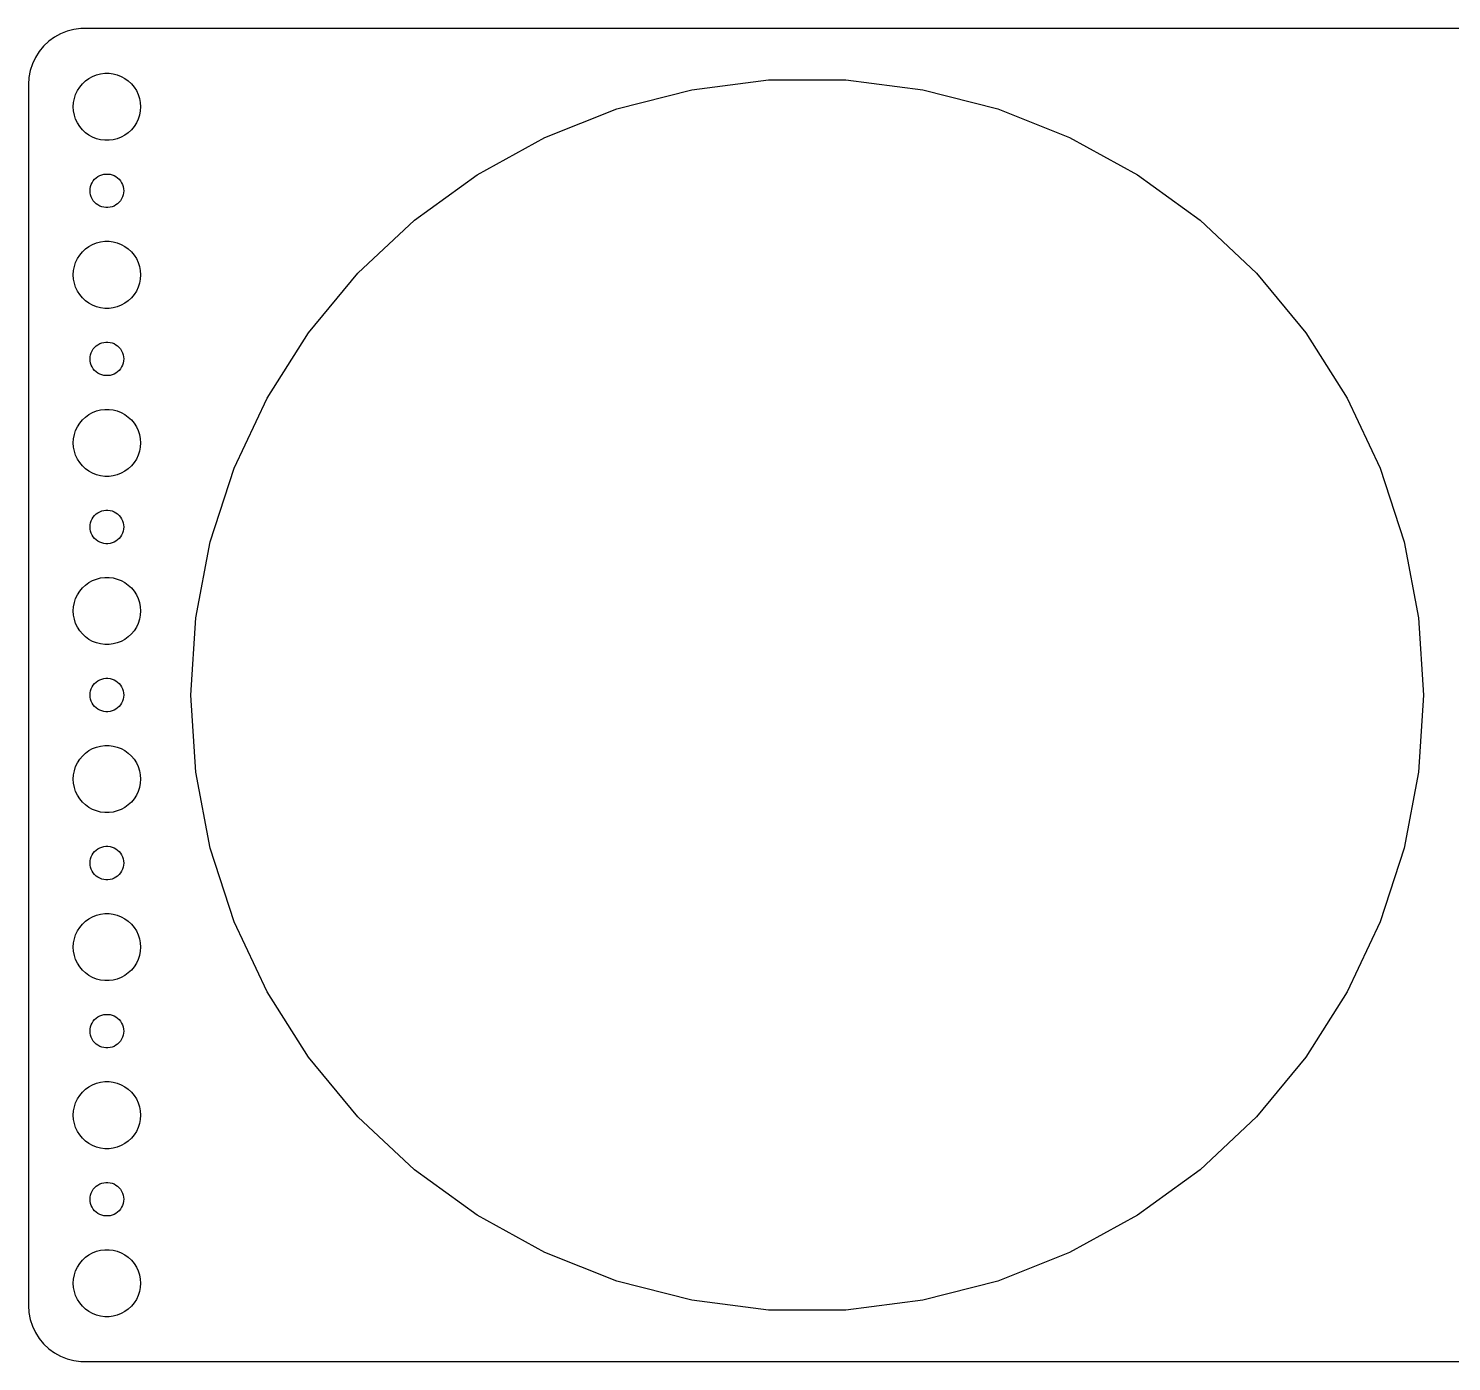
# Model space of a CAD drawing. Header units: metres. Extents: x -127 to 127, y -59 to 59.
# Drawn here: x -127 to 0, y -59.5 to 59.5 of the extents above; entities that cross this region are included whole.
import ezdxf

# ---------------------------------------------------------------- set-up
doc = ezdxf.new("R2010")
doc.units = ezdxf.units.M

msp = doc.modelspace()

# ---------------------------------------------------------------- linework, layer by layer
for p, q in [((-124.679, 58.7216), (-125.187, 58.3526)), ((-124.129, 59.0241), (-124.679, 58.7216)), ((-123.545, 59.2553), (-124.129, 59.0241)), ((-122.937, 59.4114), (-123.545, 59.2553)), ((-122.314, 59.4901), (-122.937, 59.4114)), ((122.314, 59.4901), (-122.314, 59.4901)), ((-126.045, 57.4389), (-126.382, 56.9088)), ((-125.645, 57.9227), (-126.045, 57.4389)), ((-125.187, 58.3526), (-125.645, 57.9227)), ((-126.649, 56.3406), (-126.843, 55.7434)), ((-126.382, 56.9088), (-126.649, 56.3406)), ((-126.961, 55.1267), (-127, 54.5)), ((-126.843, 55.7434), (-126.961, 55.1267)), ((-122.187, 54.5536), (-121.912, 54.8115)), ((-121.912, 54.8115), (-121.607, 55.033)), ((-121.607, 55.033), (-121.277, 55.2145)), ((-121.277, 55.2145), (-120.927, 55.3532)), ((-120.927, 55.3532), (-120.562, 55.4469)), ((-120.562, 55.4469), (-120.188, 55.4941)), ((-120.188, 55.4941), (-119.812, 55.4941)), ((-119.812, 55.4941), (-119.438, 55.4469)), ((-119.438, 55.4469), (-119.073, 55.3532)), ((-119.073, 55.3532), (-118.723, 55.2145)), ((-118.723, 55.2145), (-118.393, 55.033)), ((-118.393, 55.033), (-118.088, 54.8115)), ((-118.088, 54.8115), (-117.813, 54.5536)), ((-67.806, 54.0258), (-60.9535, 54.8915)), ((-60.9535, 54.8915), (-54.0465, 54.8915)), ((-54.0465, 54.8915), (-47.194, 54.0258)), ((-127, 54.5), (-127, -54.5)), ((-122.906, 53.2461), (-122.789, 53.6044)), ((-122.789, 53.6044), (-122.629, 53.9453)), ((-122.629, 53.9453), (-122.427, 54.2634)), ((-122.427, 54.2634), (-122.187, 54.5536)), ((-117.813, 54.5536), (-117.573, 54.2634)), ((-117.573, 54.2634), (-117.371, 53.9453)), ((-117.371, 53.9453), (-117.211, 53.6044)), ((-117.211, 53.6044), (-117.094, 53.2461)), ((-74.4959, 52.3081), (-67.806, 54.0258)), ((-47.194, 54.0258), (-40.5041, 52.3081)), ((-123, 52.5), (-122.976, 52.876)), ((-122.976, 52.124), (-123, 52.5)), ((-122.976, 52.876), (-122.906, 53.2461)), ((-122.906, 51.7539), (-122.976, 52.124)), ((-117.094, 53.2461), (-117.024, 52.876)), ((-117.024, 52.124), (-117.094, 51.7539)), ((-117.024, 52.876), (-117, 52.5)), ((-117, 52.5), (-117.024, 52.124)), ((-80.9179, 49.7655), (-74.4959, 52.3081)), ((-40.5041, 52.3081), (-34.0821, 49.7655)), ((-122.789, 51.3956), (-122.906, 51.7539)), ((-122.629, 51.0547), (-122.789, 51.3956)), ((-122.427, 50.7366), (-122.629, 51.0547)), ((-117.371, 51.0547), (-117.573, 50.7366)), ((-117.211, 51.3956), (-117.371, 51.0547)), ((-117.094, 51.7539), (-117.211, 51.3956)), ((-122.187, 50.4464), (-122.427, 50.7366)), ((-121.912, 50.1885), (-122.187, 50.4464)), ((-121.607, 49.967), (-121.912, 50.1885)), ((-121.277, 49.7855), (-121.607, 49.967)), ((-120.927, 49.6468), (-121.277, 49.7855)), ((-120.562, 49.5531), (-120.927, 49.6468)), ((-120.188, 49.5059), (-120.562, 49.5531)), ((-119.438, 49.5531), (-119.812, 49.5059)), ((-119.073, 49.6468), (-119.438, 49.5531)), ((-118.723, 49.7855), (-119.073, 49.6468)), ((-118.393, 49.967), (-118.723, 49.7855)), ((-118.088, 50.1885), (-118.393, 49.967)), ((-117.813, 50.4464), (-118.088, 50.1885)), ((-117.573, 50.7366), (-117.813, 50.4464)), ((-86.9705, 46.438), (-80.9179, 49.7655)), ((-34.0821, 49.7655), (-28.0295, 46.438)), ((-119.812, 49.5059), (-120.188, 49.5059)), ((-121.395, 45.5522), (-121.314, 45.7226)), ((-121.314, 45.7226), (-121.214, 45.8817)), ((-121.214, 45.8817), (-121.093, 46.0268)), ((-121.093, 46.0268), (-120.956, 46.1558)), ((-120.956, 46.1558), (-120.804, 46.2665)), ((-120.804, 46.2665), (-120.639, 46.3572)), ((-120.639, 46.3572), (-120.464, 46.4266)), ((-120.464, 46.4266), (-120.281, 46.4734)), ((-120.281, 46.4734), (-120.094, 46.497)), ((-120.094, 46.497), (-119.906, 46.497)), ((-119.906, 46.497), (-119.719, 46.4734)), ((-119.719, 46.4734), (-119.536, 46.4266)), ((-119.536, 46.4266), (-119.361, 46.3572)), ((-119.361, 46.3572), (-119.196, 46.2665)), ((-119.196, 46.2665), (-119.044, 46.1558)), ((-119.044, 46.1558), (-118.907, 46.0268)), ((-118.907, 46.0268), (-118.786, 45.8817)), ((-118.786, 45.8817), (-118.686, 45.7226)), ((-118.686, 45.7226), (-118.605, 45.5522)), ((-92.5583, 42.3782), (-86.9705, 46.438)), ((-28.0295, 46.438), (-22.4417, 42.3782)), ((-121.5, 45), (-121.488, 45.188)), ((-121.488, 44.812), (-121.5, 45)), ((-121.488, 45.188), (-121.453, 45.373)), ((-121.453, 44.627), (-121.488, 44.812)), ((-121.453, 45.373), (-121.395, 45.5522)), ((-121.395, 44.4478), (-121.453, 44.627)), ((-118.605, 45.5522), (-118.547, 45.373)), ((-118.547, 44.627), (-118.605, 44.4478)), ((-118.547, 45.373), (-118.512, 45.188)), ((-118.512, 44.812), (-118.547, 44.627)), ((-118.512, 45.188), (-118.5, 45)), ((-118.5, 45), (-118.512, 44.812)), ((-121.314, 44.2774), (-121.395, 44.4478)), ((-121.214, 44.1183), (-121.314, 44.2774)), ((-121.093, 43.9732), (-121.214, 44.1183)), ((-120.956, 43.8442), (-121.093, 43.9732)), ((-120.804, 43.7335), (-120.956, 43.8442)), ((-120.639, 43.6428), (-120.804, 43.7335)), ((-120.464, 43.5734), (-120.639, 43.6428)), ((-120.281, 43.5266), (-120.464, 43.5734)), ((-120.094, 43.503), (-120.281, 43.5266)), ((-119.906, 43.503), (-120.094, 43.503)), ((-119.719, 43.5266), (-119.906, 43.503)), ((-119.536, 43.5734), (-119.719, 43.5266)), ((-119.361, 43.6428), (-119.536, 43.5734)), ((-119.196, 43.7335), (-119.361, 43.6428)), ((-119.044, 43.8442), (-119.196, 43.7335)), ((-118.907, 43.9732), (-119.044, 43.8442)), ((-118.786, 44.1183), (-118.907, 43.9732)), ((-118.686, 44.2774), (-118.786, 44.1183)), ((-118.605, 44.4478), (-118.686, 44.2774)), ((-97.5933, 37.6501), (-92.5583, 42.3782)), ((-22.4417, 42.3782), (-17.4067, 37.6501)), ((-122.427, 39.2634), (-122.187, 39.5536)), ((-122.187, 39.5536), (-121.912, 39.8115)), ((-121.912, 39.8115), (-121.607, 40.033)), ((-121.607, 40.033), (-121.277, 40.2145)), ((-121.277, 40.2145), (-120.927, 40.3532)), ((-120.927, 40.3532), (-120.562, 40.4469)), ((-120.562, 40.4469), (-120.188, 40.4941)), ((-120.188, 40.4941), (-119.812, 40.4941)), ((-119.812, 40.4941), (-119.438, 40.4469)), ((-119.438, 40.4469), (-119.073, 40.3532)), ((-119.073, 40.3532), (-118.723, 40.2145)), ((-118.723, 40.2145), (-118.393, 40.033)), ((-118.393, 40.033), (-118.088, 39.8115)), ((-118.088, 39.8115), (-117.813, 39.5536)), ((-117.813, 39.5536), (-117.573, 39.2634)), ((-122.976, 37.876), (-122.906, 38.2461)), ((-122.906, 38.2461), (-122.789, 38.6044)), ((-122.789, 38.6044), (-122.629, 38.9453)), ((-122.629, 38.9453), (-122.427, 39.2634)), ((-117.573, 39.2634), (-117.371, 38.9453)), ((-117.371, 38.9453), (-117.211, 38.6044)), ((-117.211, 38.6044), (-117.094, 38.2461)), ((-117.094, 38.2461), (-117.024, 37.876)), ((-123, 37.5), (-122.976, 37.876)), ((-122.976, 37.124), (-123, 37.5)), ((-122.906, 36.7539), (-122.976, 37.124)), ((-117.024, 37.124), (-117.094, 36.7539)), ((-117.024, 37.876), (-117, 37.5)), ((-117, 37.5), (-117.024, 37.124)), ((-101.996, 32.3282), (-97.5933, 37.6501)), ((-17.4067, 37.6501), (-13.0041, 32.3282)), ((-122.789, 36.3956), (-122.906, 36.7539)), ((-122.629, 36.0547), (-122.789, 36.3956)), ((-122.427, 35.7366), (-122.629, 36.0547)), ((-122.187, 35.4464), (-122.427, 35.7366)), ((-117.573, 35.7366), (-117.813, 35.4464)), ((-117.371, 36.0547), (-117.573, 35.7366)), ((-117.211, 36.3956), (-117.371, 36.0547)), ((-117.094, 36.7539), (-117.211, 36.3956)), ((-121.912, 35.1885), (-122.187, 35.4464)), ((-121.607, 34.967), (-121.912, 35.1885)), ((-121.277, 34.7855), (-121.607, 34.967)), ((-120.927, 34.6468), (-121.277, 34.7855)), ((-120.562, 34.5531), (-120.927, 34.6468)), ((-120.188, 34.5059), (-120.562, 34.5531)), ((-119.812, 34.5059), (-120.188, 34.5059)), ((-119.438, 34.5531), (-119.812, 34.5059)), ((-119.073, 34.6468), (-119.438, 34.5531)), ((-118.723, 34.7855), (-119.073, 34.6468)), ((-118.393, 34.967), (-118.723, 34.7855)), ((-118.088, 35.1885), (-118.393, 34.967)), ((-117.813, 35.4464), (-118.088, 35.1885)), ((-105.697, 26.4964), (-101.996, 32.3282)), ((-13.0041, 32.3282), (-9.30313, 26.4964)), ((-121.453, 30.373), (-121.395, 30.5522)), ((-121.395, 30.5522), (-121.314, 30.7226)), ((-121.314, 30.7226), (-121.214, 30.8817)), ((-121.214, 30.8817), (-121.093, 31.0268)), ((-121.093, 31.0268), (-120.956, 31.1558)), ((-120.956, 31.1558), (-120.804, 31.2665)), ((-120.804, 31.2665), (-120.639, 31.3572)), ((-120.639, 31.3572), (-120.464, 31.4266)), ((-120.464, 31.4266), (-120.281, 31.4734)), ((-120.281, 31.4734), (-120.094, 31.497)), ((-120.094, 31.497), (-119.906, 31.497)), ((-119.906, 31.497), (-119.719, 31.4734)), ((-119.719, 31.4734), (-119.536, 31.4266)), ((-119.536, 31.4266), (-119.361, 31.3572)), ((-119.361, 31.3572), (-119.196, 31.2665)), ((-119.196, 31.2665), (-119.044, 31.1558)), ((-119.044, 31.1558), (-118.907, 31.0268)), ((-118.907, 31.0268), (-118.786, 30.8817)), ((-118.786, 30.8817), (-118.686, 30.7226)), ((-118.686, 30.7226), (-118.605, 30.5522)), ((-118.605, 30.5522), (-118.547, 30.373)), ((-121.5, 30), (-121.488, 30.188)), ((-121.488, 29.812), (-121.5, 30)), ((-121.488, 30.188), (-121.453, 30.373)), ((-121.453, 29.627), (-121.488, 29.812)), ((-121.395, 29.4478), (-121.453, 29.627)), ((-121.314, 29.2774), (-121.395, 29.4478)), ((-121.214, 29.1183), (-121.314, 29.2774)), ((-118.686, 29.2774), (-118.786, 29.1183)), ((-118.605, 29.4478), (-118.686, 29.2774)), ((-118.547, 29.627), (-118.605, 29.4478)), ((-118.547, 30.373), (-118.512, 30.188)), ((-118.512, 29.812), (-118.547, 29.627)), ((-118.512, 30.188), (-118.5, 30)), ((-118.5, 30), (-118.512, 29.812)), ((-121.093, 28.9732), (-121.214, 29.1183)), ((-120.956, 28.8442), (-121.093, 28.9732)), ((-120.804, 28.7335), (-120.956, 28.8442)), ((-120.639, 28.6427), (-120.804, 28.7335)), ((-120.464, 28.5734), (-120.639, 28.6427)), ((-120.281, 28.5266), (-120.464, 28.5734)), ((-120.094, 28.503), (-120.281, 28.5266)), ((-119.906, 28.503), (-120.094, 28.503)), ((-119.719, 28.5266), (-119.906, 28.503)), ((-119.536, 28.5734), (-119.719, 28.5266)), ((-119.361, 28.6427), (-119.536, 28.5734)), ((-119.196, 28.7335), (-119.361, 28.6427)), ((-119.044, 28.8442), (-119.196, 28.7335)), ((-118.907, 28.9732), (-119.044, 28.8442)), ((-118.786, 29.1183), (-118.907, 28.9732)), ((-120.927, 25.3532), (-120.562, 25.4469)), ((-120.562, 25.4469), (-120.188, 25.4941)), ((-120.188, 25.4941), (-119.812, 25.4941)), ((-119.812, 25.4941), (-119.438, 25.4469)), ((-119.438, 25.4469), (-119.073, 25.3532)), ((-108.638, 20.2468), (-105.697, 26.4964)), ((-9.30313, 26.4964), (-6.36229, 20.2468)), ((-122.629, 23.9453), (-122.427, 24.2634)), ((-122.427, 24.2634), (-122.187, 24.5536)), ((-122.187, 24.5536), (-121.912, 24.8115)), ((-121.912, 24.8115), (-121.607, 25.033)), ((-121.607, 25.033), (-121.277, 25.2145)), ((-121.277, 25.2145), (-120.927, 25.3532)), ((-119.073, 25.3532), (-118.723, 25.2145)), ((-118.723, 25.2145), (-118.393, 25.033)), ((-118.393, 25.033), (-118.088, 24.8115)), ((-118.088, 24.8115), (-117.813, 24.5536)), ((-117.813, 24.5536), (-117.573, 24.2634)), ((-117.573, 24.2634), (-117.371, 23.9453)), ((-123, 22.5), (-122.976, 22.876)), ((-122.976, 22.876), (-122.906, 23.2461)), ((-122.906, 23.2461), (-122.789, 23.6044)), ((-122.789, 23.6044), (-122.629, 23.9453)), ((-117.371, 23.9453), (-117.211, 23.6044)), ((-117.211, 23.6044), (-117.094, 23.2461)), ((-117.094, 23.2461), (-117.024, 22.876)), ((-117.024, 22.876), (-117, 22.5)), ((-122.976, 22.124), (-123, 22.5)), ((-122.906, 21.7539), (-122.976, 22.124)), ((-122.789, 21.3956), (-122.906, 21.7539)), ((-117.094, 21.7539), (-117.211, 21.3956)), ((-117.024, 22.124), (-117.094, 21.7539)), ((-117, 22.5), (-117.024, 22.124)), ((-122.629, 21.0547), (-122.789, 21.3956)), ((-122.427, 20.7366), (-122.629, 21.0547)), ((-122.187, 20.4464), (-122.427, 20.7366)), ((-121.912, 20.1884), (-122.187, 20.4464)), ((-117.813, 20.4464), (-118.088, 20.1884)), ((-117.573, 20.7366), (-117.813, 20.4464)), ((-117.371, 21.0547), (-117.573, 20.7366)), ((-117.211, 21.3956), (-117.371, 21.0547)), ((-121.607, 19.967), (-121.912, 20.1884)), ((-121.277, 19.7855), (-121.607, 19.967)), ((-120.927, 19.6468), (-121.277, 19.7855)), ((-120.562, 19.5531), (-120.927, 19.6468)), ((-120.188, 19.5059), (-120.562, 19.5531)), ((-119.812, 19.5059), (-120.188, 19.5059)), ((-119.438, 19.5531), (-119.812, 19.5059)), ((-119.073, 19.6468), (-119.438, 19.5531)), ((-118.723, 19.7855), (-119.073, 19.6468)), ((-118.393, 19.967), (-118.723, 19.7855)), ((-118.088, 20.1884), (-118.393, 19.967)), ((-110.772, 13.6779), (-108.638, 20.2468)), ((-6.36229, 20.2468), (-4.22792, 13.6779)), ((-121.488, 15.188), (-121.453, 15.373)), ((-121.453, 15.373), (-121.395, 15.5522)), ((-121.395, 15.5522), (-121.314, 15.7226)), ((-121.314, 15.7226), (-121.214, 15.8817)), ((-121.214, 15.8817), (-121.093, 16.0268)), ((-121.093, 16.0268), (-120.956, 16.1558)), ((-120.956, 16.1558), (-120.804, 16.2665)), ((-120.804, 16.2665), (-120.639, 16.3572)), ((-120.639, 16.3572), (-120.464, 16.4266)), ((-120.464, 16.4266), (-120.281, 16.4734)), ((-120.281, 16.4734), (-120.094, 16.497)), ((-120.094, 16.497), (-119.906, 16.497)), ((-119.906, 16.497), (-119.719, 16.4734)), ((-119.719, 16.4734), (-119.536, 16.4266)), ((-119.536, 16.4266), (-119.361, 16.3572)), ((-119.361, 16.3572), (-119.196, 16.2665)), ((-119.196, 16.2665), (-119.044, 16.1558)), ((-119.044, 16.1558), (-118.907, 16.0268)), ((-118.907, 16.0268), (-118.786, 15.8817)), ((-118.786, 15.8817), (-118.686, 15.7226)), ((-118.686, 15.7226), (-118.605, 15.5522)), ((-118.605, 15.5522), (-118.547, 15.373)), ((-118.547, 15.373), (-118.512, 15.188)), ((-121.5, 15), (-121.488, 15.188)), ((-121.488, 14.812), (-121.5, 15)), ((-121.453, 14.627), (-121.488, 14.812)), ((-121.395, 14.4478), (-121.453, 14.627)), ((-121.314, 14.2774), (-121.395, 14.4478)), ((-121.214, 14.1183), (-121.314, 14.2774)), ((-121.093, 13.9732), (-121.214, 14.1183)), ((-120.956, 13.8442), (-121.093, 13.9732)), ((-118.907, 13.9732), (-119.044, 13.8442)), ((-118.786, 14.1183), (-118.907, 13.9732)), ((-118.686, 14.2774), (-118.786, 14.1183)), ((-118.605, 14.4478), (-118.686, 14.2774)), ((-118.547, 14.627), (-118.605, 14.4478)), ((-118.512, 14.812), (-118.547, 14.627)), ((-118.512, 15.188), (-118.5, 15)), ((-118.5, 15), (-118.512, 14.812)), ((-120.804, 13.7335), (-120.956, 13.8442)), ((-120.639, 13.6427), (-120.804, 13.7335)), ((-120.464, 13.5734), (-120.639, 13.6427)), ((-120.281, 13.5266), (-120.464, 13.5734)), ((-120.094, 13.5029), (-120.281, 13.5266)), ((-119.906, 13.5029), (-120.094, 13.5029)), ((-119.719, 13.5266), (-119.906, 13.5029)), ((-119.536, 13.5734), (-119.719, 13.5266)), ((-119.361, 13.6427), (-119.536, 13.5734)), ((-119.196, 13.7335), (-119.361, 13.6427)), ((-119.044, 13.8442), (-119.196, 13.7335)), ((-112.066, 6.89333), (-110.772, 13.6779)), ((-4.22792, 13.6779), (-2.93369, 6.89333)), ((-121.607, 10.033), (-121.277, 10.2145)), ((-121.277, 10.2145), (-120.927, 10.3532)), ((-120.927, 10.3532), (-120.562, 10.4469)), ((-120.562, 10.4469), (-120.188, 10.4941)), ((-120.188, 10.4941), (-119.812, 10.4941)), ((-119.812, 10.4941), (-119.438, 10.4469)), ((-119.438, 10.4469), (-119.073, 10.3532)), ((-119.073, 10.3532), (-118.723, 10.2145)), ((-118.723, 10.2145), (-118.393, 10.033)), ((-122.789, 8.60437), (-122.629, 8.94525)), ((-122.629, 8.94525), (-122.427, 9.26335)), ((-122.427, 9.26335), (-122.187, 9.55363)), ((-122.187, 9.55363), (-121.912, 9.81154)), ((-121.912, 9.81154), (-121.607, 10.033)), ((-118.393, 10.033), (-118.088, 9.81154)), ((-118.088, 9.81154), (-117.813, 9.55363)), ((-117.813, 9.55363), (-117.573, 9.26335)), ((-117.573, 9.26335), (-117.371, 8.94525)), ((-117.371, 8.94525), (-117.211, 8.60437)), ((-123, 7.5), (-122.976, 7.87599)), ((-122.976, 7.87599), (-122.906, 8.24606)), ((-122.906, 8.24606), (-122.789, 8.60437)), ((-117.211, 8.60437), (-117.094, 8.24606)), ((-117.094, 8.24606), (-117.024, 7.87599)), ((-117.024, 7.87599), (-117, 7.5)), ((-122.976, 7.12399), (-123, 7.5)), ((-122.906, 6.75392), (-122.976, 7.12399)), ((-122.789, 6.39561), (-122.906, 6.75392)), ((-122.629, 6.05473), (-122.789, 6.39561)), ((-117.211, 6.39561), (-117.371, 6.05473)), ((-117.094, 6.75392), (-117.211, 6.39561)), ((-117.024, 7.12399), (-117.094, 6.75392)), ((-117, 7.5), (-117.024, 7.12399)), ((-112.5, 0), (-112.066, 6.89333)), ((-2.93369, 6.89333), (-2.5, 0)), ((-122.427, 5.73663), (-122.629, 6.05473)), ((-122.187, 5.44635), (-122.427, 5.73663)), ((-121.912, 5.18845), (-122.187, 5.44635)), ((-121.607, 4.96701), (-121.912, 5.18845)), ((-118.088, 5.18845), (-118.393, 4.96701)), ((-117.813, 5.44635), (-118.088, 5.18845)), ((-117.573, 5.73663), (-117.813, 5.44635)), ((-117.371, 6.05473), (-117.573, 5.73663)), ((-121.277, 4.78551), (-121.607, 4.96701)), ((-120.927, 4.64682), (-121.277, 4.78551)), ((-120.562, 4.55313), (-120.927, 4.64682)), ((-120.188, 4.50591), (-120.562, 4.55313)), ((-119.812, 4.50591), (-120.188, 4.50591)), ((-119.438, 4.55313), (-119.812, 4.50591)), ((-119.073, 4.64682), (-119.438, 4.55313)), ((-118.723, 4.78551), (-119.073, 4.64682)), ((-118.393, 4.96701), (-118.723, 4.78551)), ((-120.804, 1.26648), (-120.639, 1.35724)), ((-120.639, 1.35724), (-120.464, 1.42657)), ((-120.464, 1.42657), (-120.281, 1.47342)), ((-120.281, 1.47342), (-120.094, 1.49704)), ((-120.094, 1.49704), (-119.906, 1.49704)), ((-119.906, 1.49704), (-119.719, 1.47342)), ((-119.719, 1.47342), (-119.536, 1.42657)), ((-119.536, 1.42657), (-119.361, 1.35724)), ((-119.361, 1.35724), (-119.196, 1.26648)), ((-121.5, 0), (-121.488, 0.18799)), ((-121.488, -0.18799), (-121.5, 0)), ((-121.488, 0.18799), (-121.453, 0.37303)), ((-121.453, 0.37303), (-121.395, 0.55219)), ((-121.395, 0.55219), (-121.314, 0.72263)), ((-121.314, 0.72263), (-121.214, 0.88167)), ((-121.214, 0.88167), (-121.093, 1.02681)), ((-121.093, 1.02681), (-120.956, 1.15576)), ((-120.956, 1.15576), (-120.804, 1.26648)), ((-119.196, 1.26648), (-119.044, 1.15576)), ((-119.044, 1.15576), (-118.907, 1.02681)), ((-118.907, 1.02681), (-118.786, 0.88167)), ((-118.786, 0.88167), (-118.686, 0.72263)), ((-118.686, 0.72263), (-118.605, 0.55219)), ((-118.605, 0.55219), (-118.547, 0.37303)), ((-118.547, 0.37303), (-118.512, 0.18799)), ((-118.512, 0.18799), (-118.5, 0)), ((-118.5, 0), (-118.512, -0.18799)), ((-112.066, -6.89333), (-112.5, 0)), ((-2.5, 0), (-2.93369, -6.89333)), ((-121.453, -0.37303), (-121.488, -0.18799)), ((-121.395, -0.55219), (-121.453, -0.37303)), ((-121.314, -0.72263), (-121.395, -0.55219)), ((-121.214, -0.88167), (-121.314, -0.72263)), ((-121.093, -1.02681), (-121.214, -0.88167)), ((-120.956, -1.15576), (-121.093, -1.02681)), ((-120.804, -1.26648), (-120.956, -1.15576)), ((-120.639, -1.35724), (-120.804, -1.26648)), ((-119.196, -1.26648), (-119.361, -1.35724)), ((-119.044, -1.15576), (-119.196, -1.26648)), ((-118.907, -1.02681), (-119.044, -1.15576)), ((-118.786, -0.88167), (-118.907, -1.02681)), ((-118.686, -0.72263), (-118.786, -0.88167)), ((-118.605, -0.55219), (-118.686, -0.72263)), ((-118.547, -0.37303), (-118.605, -0.55219)), ((-118.512, -0.18799), (-118.547, -0.37303)), ((-120.464, -1.42657), (-120.639, -1.35724)), ((-120.281, -1.47342), (-120.464, -1.42657)), ((-120.094, -1.49704), (-120.281, -1.47342)), ((-119.906, -1.49704), (-120.094, -1.49704)), ((-119.719, -1.47342), (-119.906, -1.49704)), ((-119.536, -1.42657), (-119.719, -1.47342)), ((-119.361, -1.35724), (-119.536, -1.42657)), ((-121.912, -5.18845), (-121.607, -4.96701)), ((-121.607, -4.96701), (-121.277, -4.78551)), ((-121.277, -4.78551), (-120.927, -4.64682)), ((-120.927, -4.64682), (-120.562, -4.55313)), ((-120.562, -4.55313), (-120.188, -4.50591)), ((-120.188, -4.50591), (-119.812, -4.50591)), ((-119.812, -4.50591), (-119.438, -4.55313)), ((-119.438, -4.55313), (-119.073, -4.64682)), ((-119.073, -4.64682), (-118.723, -4.78551)), ((-118.723, -4.78551), (-118.393, -4.96701)), ((-118.393, -4.96701), (-118.088, -5.18845)), ((-122.789, -6.39561), (-122.629, -6.05473)), ((-122.629, -6.05473), (-122.427, -5.73663)), ((-122.427, -5.73663), (-122.187, -5.44635)), ((-122.187, -5.44635), (-121.912, -5.18845)), ((-118.088, -5.18845), (-117.813, -5.44635)), ((-117.813, -5.44635), (-117.573, -5.73663)), ((-117.573, -5.73663), (-117.371, -6.05473)), ((-117.371, -6.05473), (-117.211, -6.39561)), ((-123, -7.5), (-122.976, -7.12399)), ((-122.976, -7.87599), (-123, -7.5)), ((-122.976, -7.12399), (-122.906, -6.75392)), ((-122.906, -6.75392), (-122.789, -6.39561)), ((-117.211, -6.39561), (-117.094, -6.75392)), ((-117.094, -6.75392), (-117.024, -7.12399)), ((-117.024, -7.12399), (-117, -7.5)), ((-117, -7.5), (-117.024, -7.87599)), ((-110.772, -13.6779), (-112.066, -6.89333)), ((-2.93369, -6.89333), (-4.22792, -13.6779)), ((-122.906, -8.24606), (-122.976, -7.87599)), ((-122.789, -8.60437), (-122.906, -8.24606)), ((-122.629, -8.94525), (-122.789, -8.60437)), ((-117.211, -8.60437), (-117.371, -8.94525)), ((-117.094, -8.24606), (-117.211, -8.60437)), ((-117.024, -7.87599), (-117.094, -8.24606)), ((-122.427, -9.26335), (-122.629, -8.94525)), ((-122.187, -9.55363), (-122.427, -9.26335)), ((-121.912, -9.81154), (-122.187, -9.55363)), ((-121.607, -10.033), (-121.912, -9.81154)), ((-121.277, -10.2145), (-121.607, -10.033)), ((-118.393, -10.033), (-118.723, -10.2145)), ((-118.088, -9.81154), (-118.393, -10.033)), ((-117.813, -9.55363), (-118.088, -9.81154)), ((-117.573, -9.26335), (-117.813, -9.55363)), ((-117.371, -8.94525), (-117.573, -9.26335)), ((-120.927, -10.3532), (-121.277, -10.2145)), ((-120.562, -10.4469), (-120.927, -10.3532)), ((-120.188, -10.4941), (-120.562, -10.4469)), ((-119.812, -10.4941), (-120.188, -10.4941)), ((-119.438, -10.4469), (-119.812, -10.4941)), ((-119.073, -10.3532), (-119.438, -10.4469)), ((-118.723, -10.2145), (-119.073, -10.3532)), ((-121.093, -13.9732), (-120.956, -13.8442)), ((-120.956, -13.8442), (-120.804, -13.7335)), ((-120.804, -13.7335), (-120.639, -13.6427)), ((-120.639, -13.6427), (-120.464, -13.5734)), ((-120.464, -13.5734), (-120.281, -13.5266)), ((-120.281, -13.5266), (-120.094, -13.5029)), ((-120.094, -13.5029), (-119.906, -13.5029)), ((-119.906, -13.5029), (-119.719, -13.5266)), ((-119.719, -13.5266), (-119.536, -13.5734)), ((-119.536, -13.5734), (-119.361, -13.6427)), ((-119.361, -13.6427), (-119.196, -13.7335)), ((-119.196, -13.7335), (-119.044, -13.8442)), ((-119.044, -13.8442), (-118.907, -13.9732)), ((-108.638, -20.2468), (-110.772, -13.6779)), ((-4.22792, -13.6779), (-6.36229, -20.2468)), ((-121.5, -15), (-121.488, -14.812)), ((-121.488, -15.188), (-121.5, -15)), ((-121.488, -14.812), (-121.453, -14.627)), ((-121.453, -15.373), (-121.488, -15.188)), ((-121.453, -14.627), (-121.395, -14.4478)), ((-121.395, -14.4478), (-121.314, -14.2774)), ((-121.314, -14.2774), (-121.214, -14.1183)), ((-121.214, -14.1183), (-121.093, -13.9732)), ((-118.907, -13.9732), (-118.786, -14.1183)), ((-118.786, -14.1183), (-118.686, -14.2774)), ((-118.686, -14.2774), (-118.605, -14.4478)), ((-118.605, -14.4478), (-118.547, -14.627)), ((-118.547, -14.627), (-118.512, -14.812)), ((-118.512, -15.188), (-118.547, -15.373)), ((-118.512, -14.812), (-118.5, -15)), ((-118.5, -15), (-118.512, -15.188)), ((-121.395, -15.5522), (-121.453, -15.373)), ((-121.314, -15.7226), (-121.395, -15.5522)), ((-121.214, -15.8817), (-121.314, -15.7226)), ((-121.093, -16.0268), (-121.214, -15.8817)), ((-120.956, -16.1558), (-121.093, -16.0268)), ((-120.804, -16.2665), (-120.956, -16.1558)), ((-120.639, -16.3572), (-120.804, -16.2665)), ((-120.464, -16.4266), (-120.639, -16.3572)), ((-120.281, -16.4734), (-120.464, -16.4266)), ((-120.094, -16.497), (-120.281, -16.4734)), ((-119.906, -16.497), (-120.094, -16.497)), ((-119.719, -16.4734), (-119.906, -16.497)), ((-119.536, -16.4266), (-119.719, -16.4734)), ((-119.361, -16.3572), (-119.536, -16.4266)), ((-119.196, -16.2665), (-119.361, -16.3572)), ((-119.044, -16.1558), (-119.196, -16.2665)), ((-118.907, -16.0268), (-119.044, -16.1558)), ((-118.786, -15.8817), (-118.907, -16.0268)), ((-118.686, -15.7226), (-118.786, -15.8817)), ((-118.605, -15.5522), (-118.686, -15.7226)), ((-118.547, -15.373), (-118.605, -15.5522)), ((-122.187, -20.4464), (-121.912, -20.1884)), ((-121.912, -20.1884), (-121.607, -19.967)), ((-121.607, -19.967), (-121.277, -19.7855)), ((-121.277, -19.7855), (-120.927, -19.6468)), ((-120.927, -19.6468), (-120.562, -19.5531)), ((-120.562, -19.5531), (-120.188, -19.5059)), ((-120.188, -19.5059), (-119.812, -19.5059)), ((-119.812, -19.5059), (-119.438, -19.5531)), ((-119.438, -19.5531), (-119.073, -19.6468)), ((-119.073, -19.6468), (-118.723, -19.7855)), ((-118.723, -19.7855), (-118.393, -19.967)), ((-118.393, -19.967), (-118.088, -20.1884)), ((-118.088, -20.1884), (-117.813, -20.4464)), ((-105.697, -26.4964), (-108.638, -20.2468)), ((-6.36229, -20.2468), (-9.30313, -26.4964)), ((-122.906, -21.7539), (-122.789, -21.3956)), ((-122.789, -21.3956), (-122.629, -21.0547)), ((-122.629, -21.0547), (-122.427, -20.7366)), ((-122.427, -20.7366), (-122.187, -20.4464)), ((-117.813, -20.4464), (-117.573, -20.7366)), ((-117.573, -20.7366), (-117.371, -21.0547)), ((-117.371, -21.0547), (-117.211, -21.3956)), ((-117.211, -21.3956), (-117.094, -21.7539)), ((-123, -22.5), (-122.976, -22.124)), ((-122.976, -22.876), (-123, -22.5)), ((-122.976, -22.124), (-122.906, -21.7539)), ((-117.094, -21.7539), (-117.024, -22.124)), ((-117.024, -22.124), (-117, -22.5)), ((-117, -22.5), (-117.024, -22.876)), ((-122.906, -23.2461), (-122.976, -22.876)), ((-122.789, -23.6044), (-122.906, -23.2461)), ((-122.629, -23.9453), (-122.789, -23.6044)), ((-122.427, -24.2634), (-122.629, -23.9453)), ((-117.371, -23.9453), (-117.573, -24.2634)), ((-117.211, -23.6044), (-117.371, -23.9453)), ((-117.094, -23.2461), (-117.211, -23.6044)), ((-117.024, -22.876), (-117.094, -23.2461)), ((-122.187, -24.5536), (-122.427, -24.2634)), ((-121.912, -24.8115), (-122.187, -24.5536)), ((-121.607, -25.033), (-121.912, -24.8115)), ((-121.277, -25.2145), (-121.607, -25.033)), ((-120.927, -25.3532), (-121.277, -25.2145)), ((-120.562, -25.4469), (-120.927, -25.3532)), ((-119.073, -25.3532), (-119.438, -25.4469)), ((-118.723, -25.2145), (-119.073, -25.3532)), ((-118.393, -25.033), (-118.723, -25.2145)), ((-118.088, -24.8115), (-118.393, -25.033)), ((-117.813, -24.5536), (-118.088, -24.8115)), ((-117.573, -24.2634), (-117.813, -24.5536)), ((-120.188, -25.4941), (-120.562, -25.4469)), ((-119.812, -25.4941), (-120.188, -25.4941)), ((-119.438, -25.4469), (-119.812, -25.4941)), ((-101.996, -32.3282), (-105.697, -26.4964)), ((-9.30313, -26.4964), (-13.0041, -32.3282)), ((-121.314, -29.2774), (-121.214, -29.1183)), ((-121.214, -29.1183), (-121.093, -28.9732)), ((-121.093, -28.9732), (-120.956, -28.8442)), ((-120.956, -28.8442), (-120.804, -28.7335)), ((-120.804, -28.7335), (-120.639, -28.6427)), ((-120.639, -28.6427), (-120.464, -28.5734)), ((-120.464, -28.5734), (-120.281, -28.5266)), ((-120.281, -28.5266), (-120.094, -28.503)), ((-120.094, -28.503), (-119.906, -28.503)), ((-119.906, -28.503), (-119.719, -28.5266)), ((-119.719, -28.5266), (-119.536, -28.5734)), ((-119.536, -28.5734), (-119.361, -28.6427)), ((-119.361, -28.6427), (-119.196, -28.7335)), ((-119.196, -28.7335), (-119.044, -28.8442)), ((-119.044, -28.8442), (-118.907, -28.9732)), ((-118.907, -28.9732), (-118.786, -29.1183)), ((-118.786, -29.1183), (-118.686, -29.2774)), ((-121.5, -30), (-121.488, -29.812)), ((-121.488, -30.188), (-121.5, -30)), ((-121.488, -29.812), (-121.453, -29.627)), ((-121.453, -30.373), (-121.488, -30.188)), ((-121.453, -29.627), (-121.395, -29.4478)), ((-121.395, -30.5522), (-121.453, -30.373)), ((-121.395, -29.4478), (-121.314, -29.2774)), ((-118.686, -29.2774), (-118.605, -29.4478)), ((-118.605, -29.4478), (-118.547, -29.627)), ((-118.547, -30.373), (-118.605, -30.5522)), ((-118.547, -29.627), (-118.512, -29.812)), ((-118.512, -30.188), (-118.547, -30.373)), ((-118.512, -29.812), (-118.5, -30)), ((-118.5, -30), (-118.512, -30.188)), ((-121.314, -30.7226), (-121.395, -30.5522)), ((-121.214, -30.8817), (-121.314, -30.7226)), ((-121.093, -31.0268), (-121.214, -30.8817)), ((-120.956, -31.1558), (-121.093, -31.0268)), ((-120.804, -31.2665), (-120.956, -31.1558)), ((-120.639, -31.3572), (-120.804, -31.2665)), ((-120.464, -31.4266), (-120.639, -31.3572)), ((-120.281, -31.4734), (-120.464, -31.4266)), ((-120.094, -31.497), (-120.281, -31.4734)), ((-119.906, -31.497), (-120.094, -31.497)), ((-119.719, -31.4734), (-119.906, -31.497)), ((-119.536, -31.4266), (-119.719, -31.4734)), ((-119.361, -31.3572), (-119.536, -31.4266)), ((-119.196, -31.2665), (-119.361, -31.3572)), ((-119.044, -31.1558), (-119.196, -31.2665)), ((-118.907, -31.0268), (-119.044, -31.1558)), ((-118.786, -30.8817), (-118.907, -31.0268)), ((-118.686, -30.7226), (-118.786, -30.8817)), ((-118.605, -30.5522), (-118.686, -30.7226)), ((-97.5933, -37.6501), (-101.996, -32.3282)), ((-13.0041, -32.3282), (-17.4067, -37.6501)), ((-122.427, -35.7366), (-122.187, -35.4464)), ((-122.187, -35.4464), (-121.912, -35.1885)), ((-121.912, -35.1885), (-121.607, -34.967)), ((-121.607, -34.967), (-121.277, -34.7855)), ((-121.277, -34.7855), (-120.927, -34.6468)), ((-120.927, -34.6468), (-120.562, -34.5531)), ((-120.562, -34.5531), (-120.188, -34.5059)), ((-120.188, -34.5059), (-119.812, -34.5059)), ((-119.812, -34.5059), (-119.438, -34.5531)), ((-119.438, -34.5531), (-119.073, -34.6468)), ((-119.073, -34.6468), (-118.723, -34.7855)), ((-118.723, -34.7855), (-118.393, -34.967)), ((-118.393, -34.967), (-118.088, -35.1885)), ((-118.088, -35.1885), (-117.813, -35.4464)), ((-117.813, -35.4464), (-117.573, -35.7366)), ((-122.976, -37.124), (-122.906, -36.7539)), ((-122.906, -36.7539), (-122.789, -36.3956)), ((-122.789, -36.3956), (-122.629, -36.0547)), ((-122.629, -36.0547), (-122.427, -35.7366)), ((-117.573, -35.7366), (-117.371, -36.0547)), ((-117.371, -36.0547), (-117.211, -36.3956)), ((-117.211, -36.3956), (-117.094, -36.7539)), ((-117.094, -36.7539), (-117.024, -37.124)), ((-123, -37.5), (-122.976, -37.124)), ((-122.976, -37.876), (-123, -37.5)), ((-122.906, -38.2461), (-122.976, -37.876)), ((-117.024, -37.876), (-117.094, -38.2461)), ((-117.024, -37.124), (-117, -37.5)), ((-117, -37.5), (-117.024, -37.876)), ((-92.5583, -42.3782), (-97.5933, -37.6501)), ((-17.4067, -37.6501), (-22.4417, -42.3782)), ((-122.789, -38.6044), (-122.906, -38.2461)), ((-122.629, -38.9453), (-122.789, -38.6044)), ((-122.427, -39.2634), (-122.629, -38.9453)), ((-122.187, -39.5536), (-122.427, -39.2634)), ((-117.573, -39.2634), (-117.813, -39.5536)), ((-117.371, -38.9453), (-117.573, -39.2634)), ((-117.211, -38.6044), (-117.371, -38.9453)), ((-117.094, -38.2461), (-117.211, -38.6044)), ((-121.912, -39.8115), (-122.187, -39.5536)), ((-121.607, -40.033), (-121.912, -39.8115)), ((-121.277, -40.2145), (-121.607, -40.033)), ((-120.927, -40.3532), (-121.277, -40.2145)), ((-120.562, -40.4469), (-120.927, -40.3532)), ((-120.188, -40.4941), (-120.562, -40.4469)), ((-119.812, -40.4941), (-120.188, -40.4941)), ((-119.438, -40.4469), (-119.812, -40.4941)), ((-119.073, -40.3532), (-119.438, -40.4469)), ((-118.723, -40.2145), (-119.073, -40.3532)), ((-118.393, -40.033), (-118.723, -40.2145)), ((-118.088, -39.8115), (-118.393, -40.033)), ((-117.813, -39.5536), (-118.088, -39.8115)), ((-86.9705, -46.438), (-92.5583, -42.3782)), ((-22.4417, -42.3782), (-28.0295, -46.438)), ((-121.453, -44.627), (-121.395, -44.4478)), ((-121.395, -44.4478), (-121.314, -44.2774)), ((-121.314, -44.2774), (-121.214, -44.1183)), ((-121.214, -44.1183), (-121.093, -43.9732)), ((-121.093, -43.9732), (-120.956, -43.8442)), ((-120.956, -43.8442), (-120.804, -43.7335)), ((-120.804, -43.7335), (-120.639, -43.6428)), ((-120.639, -43.6428), (-120.464, -43.5734)), ((-120.464, -43.5734), (-120.281, -43.5266)), ((-120.281, -43.5266), (-120.094, -43.503)), ((-120.094, -43.503), (-119.906, -43.503)), ((-119.906, -43.503), (-119.719, -43.5266)), ((-119.719, -43.5266), (-119.536, -43.5734)), ((-119.536, -43.5734), (-119.361, -43.6428)), ((-119.361, -43.6428), (-119.196, -43.7335)), ((-119.196, -43.7335), (-119.044, -43.8442)), ((-119.044, -43.8442), (-118.907, -43.9732)), ((-118.907, -43.9732), (-118.786, -44.1183)), ((-118.786, -44.1183), (-118.686, -44.2774)), ((-118.686, -44.2774), (-118.605, -44.4478)), ((-118.605, -44.4478), (-118.547, -44.627)), ((-121.5, -45), (-121.488, -44.812)), ((-121.488, -45.188), (-121.5, -45)), ((-121.488, -44.812), (-121.453, -44.627)), ((-121.453, -45.373), (-121.488, -45.188)), ((-121.395, -45.5522), (-121.453, -45.373)), ((-121.314, -45.7226), (-121.395, -45.5522)), ((-118.605, -45.5522), (-118.686, -45.7226)), ((-118.547, -45.373), (-118.605, -45.5522)), ((-118.547, -44.627), (-118.512, -44.812)), ((-118.512, -45.188), (-118.547, -45.373)), ((-118.512, -44.812), (-118.5, -45)), ((-118.5, -45), (-118.512, -45.188)), ((-121.214, -45.8817), (-121.314, -45.7226)), ((-121.093, -46.0268), (-121.214, -45.8817)), ((-120.956, -46.1558), (-121.093, -46.0268)), ((-120.804, -46.2665), (-120.956, -46.1558)), ((-120.639, -46.3572), (-120.804, -46.2665)), ((-120.464, -46.4266), (-120.639, -46.3572)), ((-120.281, -46.4734), (-120.464, -46.4266)), ((-120.094, -46.497), (-120.281, -46.4734)), ((-119.906, -46.497), (-120.094, -46.497)), ((-119.719, -46.4734), (-119.906, -46.497)), ((-119.536, -46.4266), (-119.719, -46.4734)), ((-119.361, -46.3572), (-119.536, -46.4266)), ((-119.196, -46.2665), (-119.361, -46.3572)), ((-119.044, -46.1558), (-119.196, -46.2665)), ((-118.907, -46.0268), (-119.044, -46.1558)), ((-118.786, -45.8817), (-118.907, -46.0268)), ((-118.686, -45.7226), (-118.786, -45.8817)), ((-80.9179, -49.7655), (-86.9705, -46.438)), ((-28.0295, -46.438), (-34.0821, -49.7655)), ((-120.562, -49.5531), (-120.188, -49.5059)), ((-120.188, -49.5059), (-119.812, -49.5059)), ((-119.812, -49.5059), (-119.438, -49.5531)), ((-122.629, -51.0547), (-122.427, -50.7366)), ((-122.427, -50.7366), (-122.187, -50.4464)), ((-122.187, -50.4464), (-121.912, -50.1885)), ((-121.912, -50.1885), (-121.607, -49.967)), ((-121.607, -49.967), (-121.277, -49.7855)), ((-121.277, -49.7855), (-120.927, -49.6468)), ((-120.927, -49.6468), (-120.562, -49.5531)), ((-119.438, -49.5531), (-119.073, -49.6468)), ((-119.073, -49.6468), (-118.723, -49.7855)), ((-118.723, -49.7855), (-118.393, -49.967)), ((-118.393, -49.967), (-118.088, -50.1885)), ((-118.088, -50.1885), (-117.813, -50.4464)), ((-117.813, -50.4464), (-117.573, -50.7366)), ((-117.573, -50.7366), (-117.371, -51.0547)), ((-74.4959, -52.3081), (-80.9179, -49.7655)), ((-34.0821, -49.7655), (-40.5041, -52.3081)), ((-122.976, -52.124), (-122.906, -51.7539)), ((-122.906, -51.7539), (-122.789, -51.3956)), ((-122.789, -51.3956), (-122.629, -51.0547)), ((-117.371, -51.0547), (-117.211, -51.3956)), ((-117.211, -51.3956), (-117.094, -51.7539)), ((-117.094, -51.7539), (-117.024, -52.124)), ((-123, -52.5), (-122.976, -52.124)), ((-122.976, -52.876), (-123, -52.5)), ((-122.906, -53.2461), (-122.976, -52.876)), ((-122.789, -53.6044), (-122.906, -53.2461)), ((-117.094, -53.2461), (-117.211, -53.6044)), ((-117.024, -52.876), (-117.094, -53.2461)), ((-117.024, -52.124), (-117, -52.5)), ((-117, -52.5), (-117.024, -52.876)), ((-67.806, -54.0258), (-74.4959, -52.3081)), ((-40.5041, -52.3081), (-47.194, -54.0258)), ((-127, -54.5), (-126.961, -55.1267)), ((-122.629, -53.9453), (-122.789, -53.6044)), ((-122.427, -54.2634), (-122.629, -53.9453)), ((-122.187, -54.5536), (-122.427, -54.2634)), ((-121.912, -54.8115), (-122.187, -54.5536)), ((-117.813, -54.5536), (-118.088, -54.8115)), ((-117.573, -54.2634), (-117.813, -54.5536)), ((-117.371, -53.9453), (-117.573, -54.2634)), ((-117.211, -53.6044), (-117.371, -53.9453)), ((-60.9535, -54.8915), (-67.806, -54.0258)), ((-47.194, -54.0258), (-54.0465, -54.8915)), ((-126.961, -55.1267), (-126.843, -55.7434)), ((-126.843, -55.7434), (-126.649, -56.3406)), ((-121.607, -55.033), (-121.912, -54.8115)), ((-121.277, -55.2145), (-121.607, -55.033)), ((-120.927, -55.3532), (-121.277, -55.2145)), ((-120.562, -55.4469), (-120.927, -55.3532)), ((-120.188, -55.4941), (-120.562, -55.4469)), ((-119.812, -55.4941), (-120.188, -55.4941)), ((-119.438, -55.4469), (-119.812, -55.4941)), ((-119.073, -55.3532), (-119.438, -55.4469)), ((-118.723, -55.2145), (-119.073, -55.3532)), ((-118.393, -55.033), (-118.723, -55.2145)), ((-118.088, -54.8115), (-118.393, -55.033)), ((-54.0465, -54.8915), (-60.9535, -54.8915)), ((-126.649, -56.3406), (-126.382, -56.9088)), ((-126.382, -56.9088), (-126.045, -57.4389)), ((-126.045, -57.4389), (-125.645, -57.9227)), ((-125.645, -57.9227), (-125.187, -58.3526)), ((-125.187, -58.3526), (-124.679, -58.7216)), ((-124.679, -58.7216), (-124.129, -59.0241)), ((-124.129, -59.0241), (-123.545, -59.2553)), ((-123.545, -59.2553), (-122.937, -59.4114)), ((-122.937, -59.4114), (-122.314, -59.4901)), ((-122.314, -59.4901), (122.314, -59.4901))]:
    msp.add_line(p, q)

doc.saveas('drawing.dxf')
